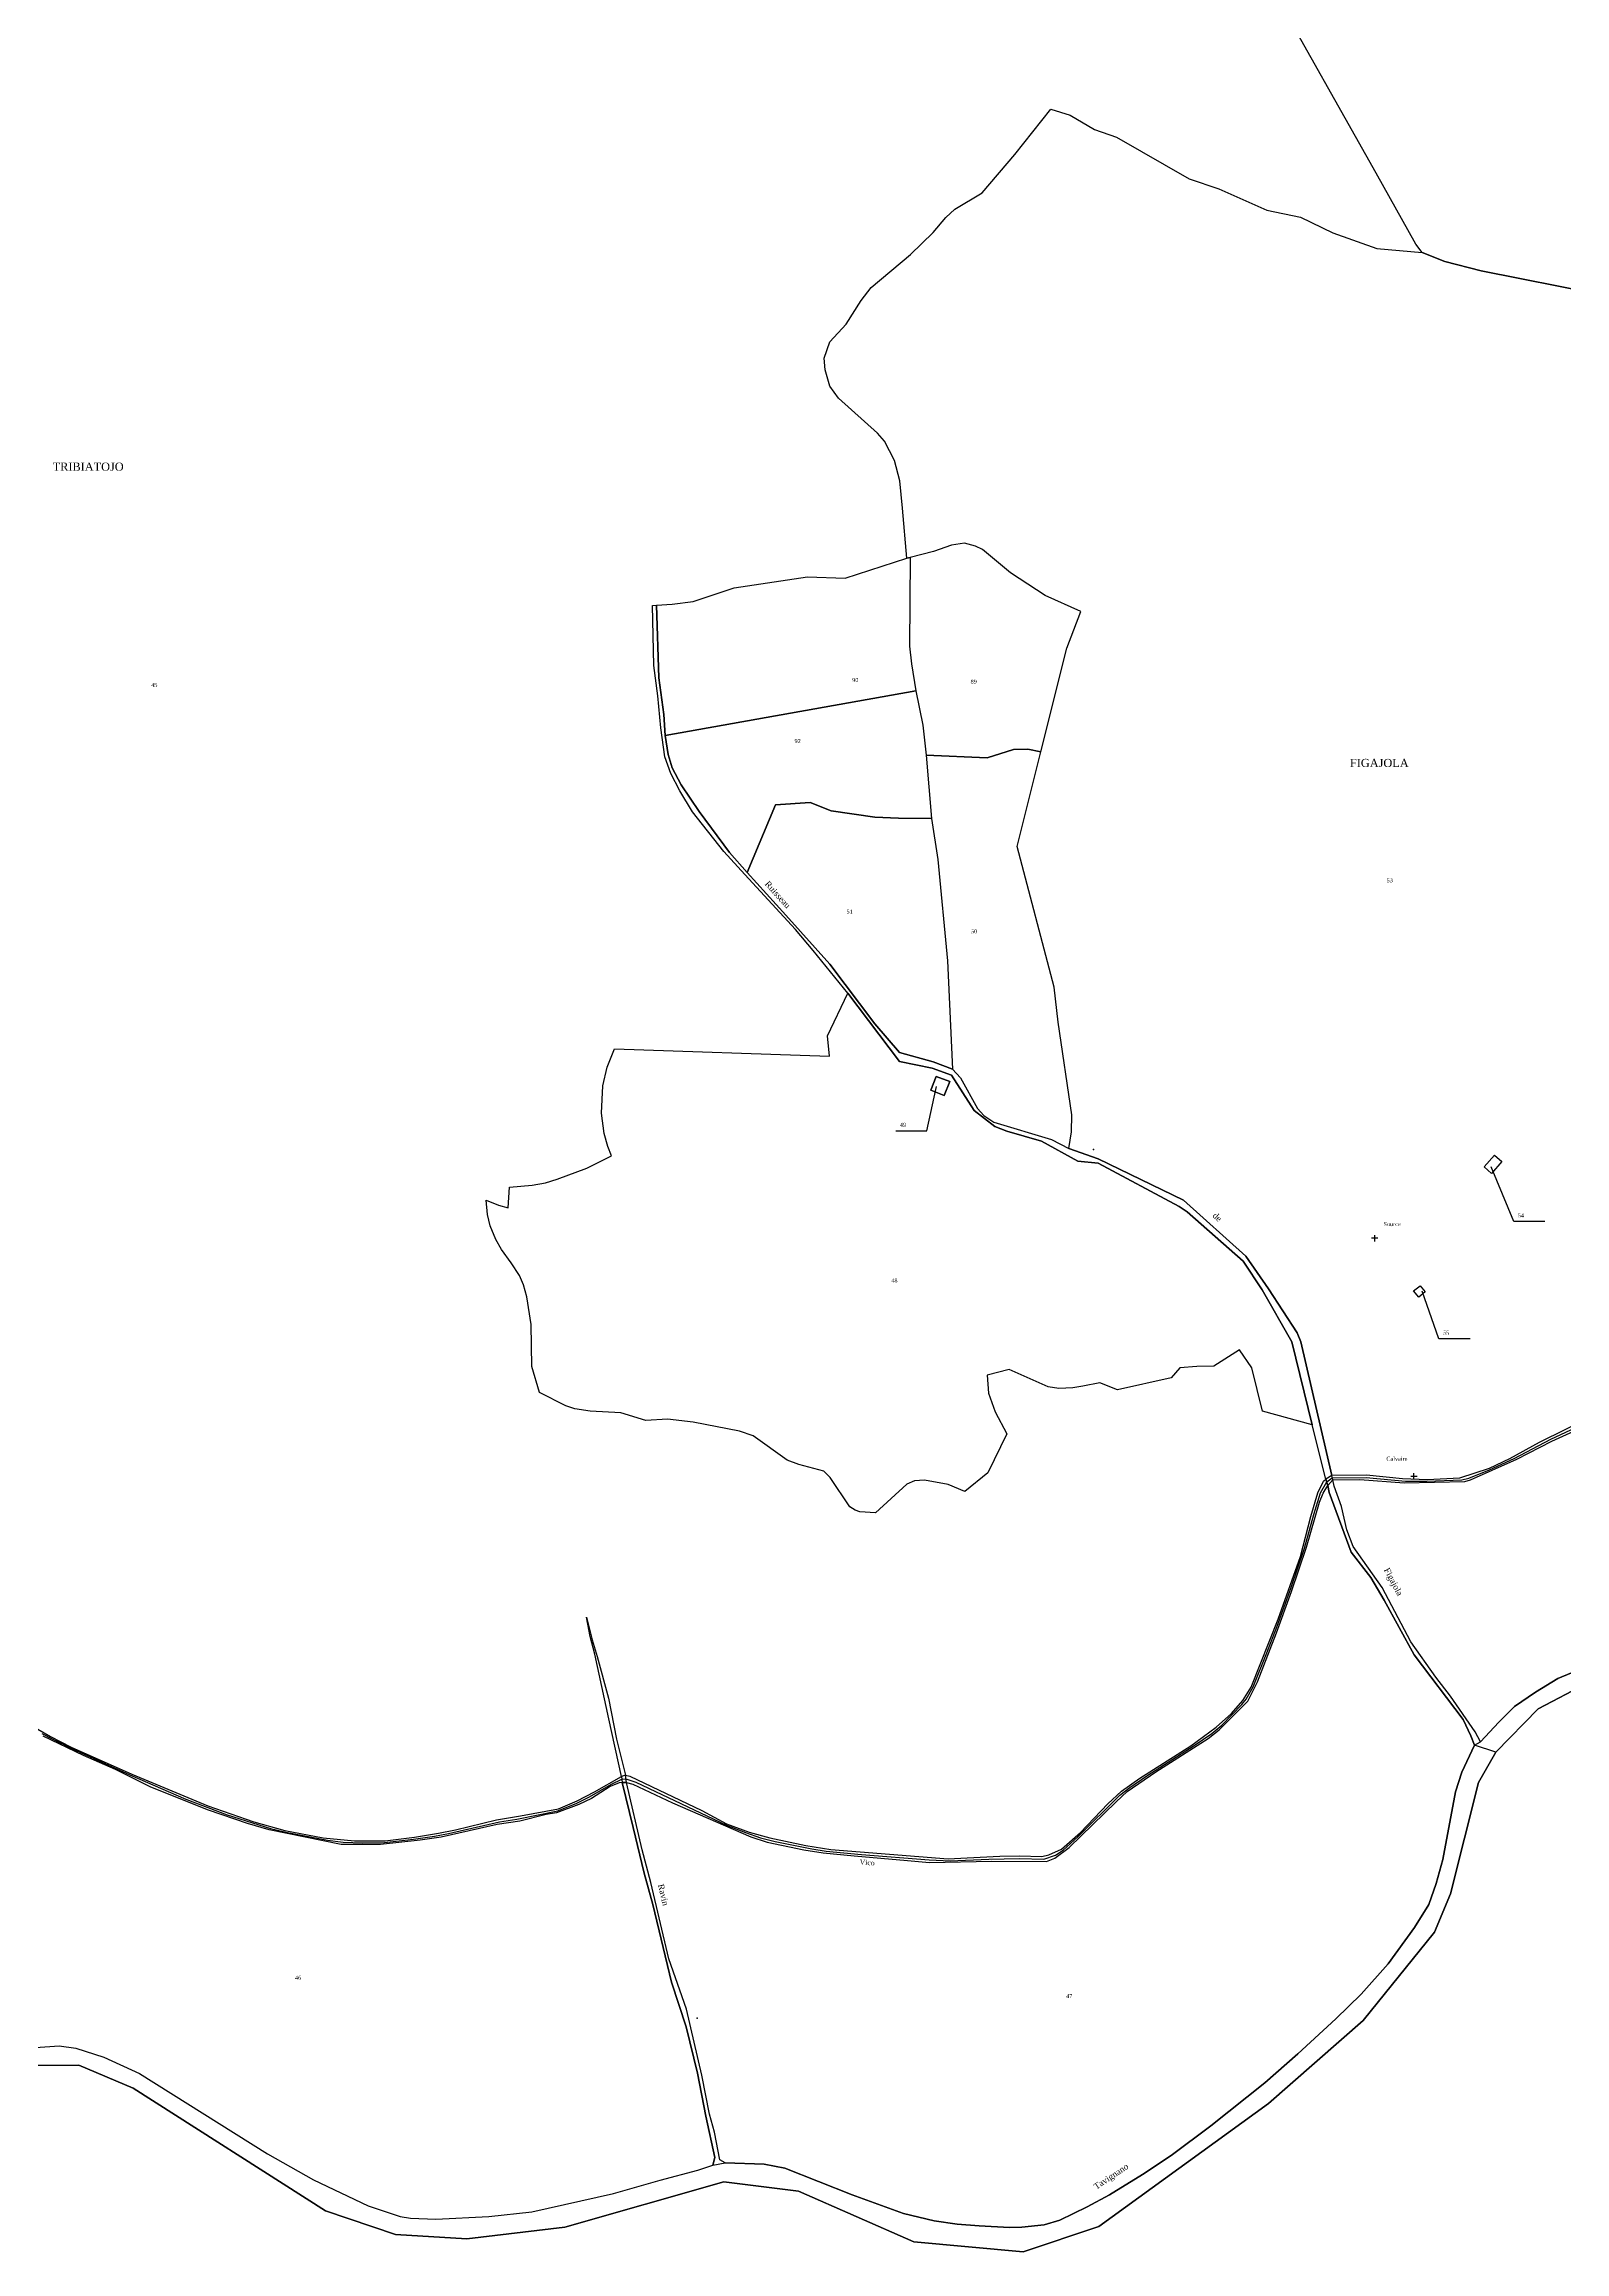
# Model space of a CAD drawing. Extents: x 1197813 to 1207132, y 6150159 to 6157836.
# Drawn here: x 1205039 to 1205787, y 6153312 to 6154397 of the extents above; entities that cross this region are included whole.
import ezdxf

# ---------------------------------------------------------------- set-up
doc = ezdxf.new("R2010")
doc.units = 0
doc.linetypes.add('CONTINU', pattern=[0])
doc.layers.get('0').update_dxf_attribs({"linetype": 'CONTINU'})
for name, color, linetype in [('1FLECHEFL', 7, 'CONTINU'), ('1LIEUDIT', 7, 'CONTINU'), ('1PARCELLE', 7, 'CONTINU'), ('1SECTION', 7, 'CONTINU'), ('1SUBDSECT', 7, 'CONTINU'), ('1TRONFLUV', 7, 'CONTINU'), ('1TROUPARCELLE', 7, 'CONTINU'), ('1ZONCOMM', 7, 'CONTINU'), ('3BATIDUR', 7, 'CONTINU'), ('3CALVAIRE', 7, 'CONTINU'), ('3CALVAIRETEX', 7, 'CONTINU'), ('3FLECHEPAR', 7, 'CONTINU'), ('3LIEUDITTEX', 7, 'CONTINU'), ('3PARCELLETEX', 7, 'CONTINU'), ('3PONT', 7, 'CONTINU'), ('3TRONFLUVTEX', 7, 'CONTINU'), ('3ZONCOMMTEX', 7, 'CONTINU')]:
    doc.layers.add(name, color=color, linetype=linetype)
doc.styles.get("Standard").update_dxf_attribs({"font": 'Times New Roman'})

# ---------------------------------------------------------------- blocks, each defined once
blk = doc.blocks.new('FLECHRU1')
blk.add_point((0, 0))
blk = doc.blocks.new('DETATOPO')
for points in [[(-1.5, 0), (1.5, 0)], [(0, -1.5), (0, 1.5)]]:
    blk.add_lwpolyline(points)

msp = doc.modelspace()

# ---------------------------------------------------------------- linework, layer by layer
at = {"layer": '1LIEUDIT'}
for points in [[(1205031.97, 6153403.55), (1205056.4, 6153403.78), (1205083, 6153392.39), (1205177.62, 6153332.11), (1205212.14, 6153320.41), (1205247.16, 6153318.32), (1205295.36, 6153324.04), (1205373.45, 6153346.39), (1205410.18, 6153341.82), (1205466.83, 6153316.87), (1205520.73, 6153311.92), (1205557.88, 6153324.32), (1205641.23, 6153384.92), (1205687.87, 6153425.63), (1205722.85, 6153469.13), (1205730.86, 6153487.97), (1205744.49, 6153542.74), (1205753.11, 6153557.63), (1205742.52, 6153561.05), (1205740.82, 6153565.69), (1205737.02, 6153573.62), (1205712.94, 6153605.51), (1205698.23, 6153632.39), (1205691.68, 6153643.53), (1205681.91, 6153655.97), (1205671.19, 6153685.32), (1205670.42, 6153688.72), (1205669.54, 6153691.88), (1205662.84, 6153718.57), (1205652.78, 6153759.39), (1205638.13, 6153785), (1205628.87, 6153799), (1205601.35, 6153823.25), (1205597.39, 6153825.95), (1205557.54, 6153847.23), (1205547.5, 6153848.18), (1205529.75, 6153858.08), (1205512.56, 6153862.88), (1205506.79, 6153865.27), (1205496.6, 6153873.12), (1205485.49, 6153890.48), (1205476, 6153893.99), (1205459.93, 6153897.17), (1205434.53, 6153930.77), (1205417.48, 6153951.8), (1205408.8, 6153962.07), (1205383.76, 6153989.18), (1205373.54, 6154000.44), (1205358.15, 6154019.88), (1205351.9, 6154030.21), (1205347.47, 6154038.77), (1205344.54, 6154046.94), (1205342.56, 6154061.32), (1205341.1, 6154077), (1205339.11, 6154091.94), (1205338.38, 6154121.47), (1205340.43, 6154121.56), (1205348.14, 6154121.98), (1205358.4, 6154123.4), (1205378.53, 6154130.15), (1205414.61, 6154135.42), (1205433.15, 6154134.84), (1205463.54, 6154144.61), (1205461.34, 6154169.27), (1205460.04, 6154182.67), (1205457.35, 6154192.72), (1205452.42, 6154202.18), (1205448.99, 6154206.18), (1205429.88, 6154223.37), (1205425.67, 6154229.28), (1205423.36, 6154237.22), (1205422.81, 6154243.07), (1205425.69, 6154251.07), (1205433.63, 6154259.75), (1205441.09, 6154271.43), (1205445.98, 6154277.78), (1205465.23, 6154293.96), (1205476.35, 6154304.74), (1205482.68, 6154312.13), (1205487.01, 6154316.32), (1205500.45, 6154324.32), (1205516.61, 6154343.23), (1205534.23, 6154365.49), (1205543.82, 6154362.5), (1205555.79, 6154355.49), (1205566.63, 6154351.67), (1205602.3, 6154331.12), (1205616.84, 6154326.32), (1205640.43, 6154315.85), (1205657.02, 6154312.32), (1205672.87, 6154304.56), (1205694.57, 6154296.94), (1205716.82, 6154295.02), (1205713.73, 6154299.14), (1205694.19, 6154333.93), (1205641.93, 6154426.91)], [(1205797.65, 6153591.41), (1205773.86, 6153578.91), (1205753.11, 6153557.63), (1205742.52, 6153561.05), (1205740.82, 6153565.69), (1205737.02, 6153573.62), (1205712.94, 6153605.51), (1205698.23, 6153632.39), (1205691.68, 6153643.53), (1205681.91, 6153655.97), (1205671.19, 6153685.32), (1205670.42, 6153688.72), (1205669.54, 6153691.88), (1205669.54, 6153691.88), (1205662.84, 6153718.57), (1205652.78, 6153759.39), (1205638.13, 6153785), (1205628.87, 6153799), (1205601.35, 6153823.25), (1205597.39, 6153825.95), (1205557.54, 6153847.23), (1205547.5, 6153848.18), (1205529.75, 6153858.08), (1205512.56, 6153862.88), (1205506.79, 6153865.27), (1205496.6, 6153873.12), (1205485.49, 6153890.48), (1205476, 6153893.99), (1205459.93, 6153897.17), (1205434.53, 6153930.77), (1205417.48, 6153951.8), (1205408.8, 6153962.07), (1205383.76, 6153989.18), (1205373.54, 6154000.44), (1205358.15, 6154019.88), (1205351.9, 6154030.21), (1205347.47, 6154038.77), (1205344.54, 6154046.94), (1205342.56, 6154061.32), (1205341.1, 6154077), (1205339.11, 6154091.94), (1205338.38, 6154121.47), (1205340.43, 6154121.56), (1205348.14, 6154121.98), (1205358.4, 6154123.4), (1205378.53, 6154130.15), (1205414.61, 6154135.42), (1205433.15, 6154134.84), (1205463.54, 6154144.61), (1205461.34, 6154169.27), (1205460.04, 6154182.67), (1205457.35, 6154192.72), (1205452.42, 6154202.18), (1205448.99, 6154206.18), (1205429.88, 6154223.37), (1205425.67, 6154229.28), (1205423.36, 6154237.22), (1205422.81, 6154243.07), (1205425.69, 6154251.07), (1205433.63, 6154259.75), (1205441.09, 6154271.43), (1205445.98, 6154277.78), (1205465.23, 6154293.96), (1205476.35, 6154304.74), (1205482.68, 6154312.13), (1205487.01, 6154316.32), (1205500.45, 6154324.32), (1205516.61, 6154343.23), (1205534.23, 6154365.49), (1205543.82, 6154362.5), (1205555.79, 6154355.49), (1205566.63, 6154351.67), (1205602.3, 6154331.12), (1205616.84, 6154326.32), (1205640.43, 6154315.85), (1205657.02, 6154312.32), (1205672.87, 6154304.56), (1205694.57, 6154296.94), (1205716.82, 6154295.02), (1205728.02, 6154290.54), (1205745.87, 6154285.93), (1205803.77, 6154274.56)]]:
    msp.add_lwpolyline(points, dxfattribs=at)
at = {"layer": '1PARCELLE'}
for points in [[(1205036.21, 6153568.99), (1205042.4, 6153565.26), (1205052.61, 6153560.13), (1205082.48, 6153546.76), (1205119.74, 6153531.28), (1205142.44, 6153523.43), (1205157.7, 6153519.06), (1205176.57, 6153515.48), (1205191.87, 6153514.05), (1205206.96, 6153513.98), (1205221.47, 6153515.76), (1205233.28, 6153517.82), (1205241.52, 6153519.4), (1205261.69, 6153524.32), (1205273.54, 6153526.28), (1205292.2, 6153529.69), (1205301.33, 6153533.74), (1205309.93, 6153538.17), (1205323.1, 6153545.69), (1205316.99, 6153574.02), (1205310.11, 6153605.82), (1205307.78, 6153614.53), (1205305.96, 6153623.95), (1205308.75, 6153612.76), (1205311.2, 6153604.72), (1205316.75, 6153584.1), (1205320.64, 6153564.07), (1205325.12, 6153546.22), (1205327.24, 6153545.84), (1205362.71, 6153528.93), (1205374.77, 6153522.4), (1205385.96, 6153518.26), (1205396.18, 6153515.46), (1205413.74, 6153511.76), (1205426.08, 6153509.74), (1205483.72, 6153505.15), (1205493.13, 6153505.58), (1205509.12, 6153506.54), (1205518.87, 6153506.61), (1205529.8, 6153506.33), (1205533.35, 6153507.17), (1205539.45, 6153509.9), (1205548.84, 6153518.1), (1205562.27, 6153532.28), (1205569.01, 6153538.36), (1205578.04, 6153544.84), (1205603.11, 6153560.71), (1205615.64, 6153569.88), (1205623.08, 6153576.64), (1205628.67, 6153582.99), (1205632.78, 6153589.55), (1205646.01, 6153623.04), (1205657.01, 6153653.78), (1205662.09, 6153673.49), (1205665.61, 6153685.18), (1205668.38, 6153690.89), (1205669.54, 6153691.88), (1205662.84, 6153718.57), (1205638.31, 6153725.31), (1205633.04, 6153746.55), (1205627.08, 6153755.43), (1205614.47, 6153747.42), (1205606.06, 6153747.29), (1205597.62, 6153746.51), (1205593.47, 6153741.72), (1205566.99, 6153735.77), (1205558.44, 6153739.28), (1205549.95, 6153737.52), (1205545.07, 6153736.67), (1205538.13, 6153736.35), (1205532.9, 6153737.24), (1205513.82, 6153745.68), (1205502.96, 6153742.98), (1205503.65, 6153734.19), (1205506.93, 6153724.91), (1205512.59, 6153714.13), (1205503.32, 6153694.91), (1205491.94, 6153685.79), (1205483.87, 6153689.29), (1205472.13, 6153691.4), (1205467.2, 6153691.09), (1205463.53, 6153689.39), (1205448.08, 6153675.32), (1205440.4, 6153675.73), (1205438.06, 6153676.57), (1205435.5, 6153678.31), (1205425.82, 6153692.71), (1205422.66, 6153695.79), (1205410.34, 6153699.07), (1205404.58, 6153701.14), (1205387.85, 6153713.08), (1205381.22, 6153715.42), (1205358.41, 6153719.82), (1205345.85, 6153721.35), (1205335.15, 6153720.64), (1205322.78, 6153724.45), (1205307.76, 6153725.26), (1205300.26, 6153726.36), (1205295.84, 6153727.81), (1205282.91, 6153734.38), (1205279.04, 6153747.21), (1205278.75, 6153767.88), (1205276.67, 6153781.41), (1205274.98, 6153787.44), (1205273.04, 6153791.92), (1205268.98, 6153798.13), (1205264.1, 6153804.84), (1205261.44, 6153809.65), (1205258.57, 6153816.42), (1205257.26, 6153821.9), (1205256.61, 6153828.99), (1205262.71, 6153826.5), (1205267.38, 6153825.2), (1205268.04, 6153835.42), (1205279.26, 6153836.37), (1205285.83, 6153837.46), (1205291.59, 6153839.38), (1205306.16, 6153844.81), (1205318.33, 6153850.85), (1205316.39, 6153855.35), (1205314.59, 6153861.81), (1205313.4, 6153871.74), (1205314, 6153885.17), (1205316.13, 6153894.39), (1205319.66, 6153903.48), (1205425.49, 6153899.8), (1205424.4, 6153909.81), (1205434.53, 6153930.77), (1205417.48, 6153951.8), (1205408.8, 6153962.07), (1205383.76, 6153989.18), (1205373.54, 6154000.44), (1205358.15, 6154019.88), (1205351.9, 6154030.21), (1205347.47, 6154038.77), (1205344.54, 6154046.94), (1205342.56, 6154061.32), (1205341.1, 6154077), (1205339.11, 6154091.94), (1205338.38, 6154121.47), (1205340.43, 6154121.56), (1205348.14, 6154121.98), (1205358.4, 6154123.4), (1205378.53, 6154130.15), (1205414.61, 6154135.42), (1205433.15, 6154134.84), (1205463.54, 6154144.61), (1205463.54, 6154144.61), (1205461.34, 6154169.27), (1205460.04, 6154182.67), (1205457.35, 6154192.72), (1205452.42, 6154202.18), (1205448.99, 6154206.18), (1205429.88, 6154223.37), (1205425.67, 6154229.28), (1205423.36, 6154237.22), (1205422.81, 6154243.07), (1205425.69, 6154251.07), (1205433.63, 6154259.75), (1205441.09, 6154271.43), (1205445.98, 6154277.78), (1205465.23, 6154293.96), (1205476.35, 6154304.74), (1205482.68, 6154312.13), (1205487.01, 6154316.32), (1205500.45, 6154324.32), (1205516.61, 6154343.23), (1205534.23, 6154365.49), (1205543.82, 6154362.5), (1205555.79, 6154355.49), (1205566.63, 6154351.67), (1205602.3, 6154331.12), (1205616.84, 6154326.32), (1205640.43, 6154315.85), (1205657.02, 6154312.32), (1205672.87, 6154304.56), (1205694.57, 6154296.94), (1205716.82, 6154295.02), (1205713.73, 6154299.14), (1205694.19, 6154333.93), (1205641.93, 6154426.91)], [(1205799.89, 6153722.41), (1205774.41, 6153709.8), (1205759.86, 6153701.81), (1205749.86, 6153697.11), (1205735.28, 6153692.27), (1205719.42, 6153691.5), (1205707.13, 6153692.04), (1205707.13, 6153692.04), (1205689.48, 6153693.8), (1205672.37, 6153693.58), (1205657.16, 6153759.35), (1205655.38, 6153763.81), (1205641.33, 6153785.37), (1205630.21, 6153801.47), (1205599.43, 6153829.02), (1205557.49, 6153849.39), (1205543.05, 6153854.45), (1205544.47, 6153862.56), (1205544.58, 6153870.9), (1205537.87, 6153916.46), (1205535.89, 6153933.73), (1205517.65, 6154002.95), (1205529.3, 6154049.43), (1205542.08, 6154100.39), (1205549.08, 6154118.5), (1205531.49, 6154126.26), (1205514.37, 6154137.45), (1205500.6, 6154148.92), (1205497.21, 6154150.6), (1205491.75, 6154152.03), (1205485.38, 6154151.04), (1205476.59, 6154147.9), (1205465.18, 6154145.07), (1205463.54, 6154144.61), (1205461.34, 6154169.27), (1205460.04, 6154182.67), (1205457.35, 6154192.72), (1205452.42, 6154202.18), (1205448.99, 6154206.18), (1205429.88, 6154223.37), (1205425.67, 6154229.28), (1205423.36, 6154237.22), (1205422.81, 6154243.07), (1205425.69, 6154251.07), (1205433.63, 6154259.75), (1205441.09, 6154271.43), (1205445.98, 6154277.78), (1205465.23, 6154293.96), (1205476.35, 6154304.74), (1205482.68, 6154312.13), (1205487.01, 6154316.32), (1205500.45, 6154324.32), (1205516.61, 6154343.23), (1205534.23, 6154365.49), (1205543.82, 6154362.5), (1205555.79, 6154355.49), (1205566.63, 6154351.67), (1205602.3, 6154331.12), (1205616.84, 6154326.32), (1205640.43, 6154315.85), (1205657.02, 6154312.32), (1205672.87, 6154304.56), (1205694.57, 6154296.94), (1205716.82, 6154295.02), (1205728.02, 6154290.54), (1205745.87, 6154285.93), (1205803.77, 6154274.56)], [(1205790.27, 6153596.59), (1205783.62, 6153593.88), (1205772.63, 6153587.17), (1205762.3, 6153580.03), (1205754.51, 6153572.38), (1205745.5, 6153562.62), (1205742.92, 6153567.57), (1205730.78, 6153585.18), (1205723.64, 6153594.46), (1205711.27, 6153611.84), (1205697.24, 6153638.59), (1205682.95, 6153658.75), (1205679.88, 6153667), (1205677.18, 6153678.34), (1205673.51, 6153688.39), (1205672.91, 6153691.48), (1205686.24, 6153691.61), (1205708.05, 6153690.05), (1205737.85, 6153690.74), (1205740.68, 6153691.52), (1205763.35, 6153701.6), (1205780.65, 6153710.49), (1205800.07, 6153719.42)], [(1205035.01, 6153412.32), (1205046.68, 6153413.2), (1205054.87, 6153412.12), (1205068.66, 6153407.67), (1205086.19, 6153399.65), (1205149.05, 6153360.13), (1205171.74, 6153347.25), (1205198.65, 6153334.58), (1205214.33, 6153329.27), (1205219.44, 6153328.4), (1205231.85, 6153328.06), (1205257.94, 6153329.36), (1205279.16, 6153331.64), (1205319.21, 6153340.62), (1205342.17, 6153347.22), (1205360.73, 6153352.08), (1205360.73, 6153352.08), (1205368.04, 6153354.62), (1205369.01, 6153358.38), (1205364.68, 6153378.59), (1205360.62, 6153399.8), (1205355.01, 6153422.62), (1205347.84, 6153444.56), (1205338.52, 6153482.74), (1205334.25, 6153498.03), (1205328.96, 6153520.57), (1205323.57, 6153542.76), (1205322.07, 6153542.53), (1205317.68, 6153540.71), (1205308.36, 6153534.82), (1205302.27, 6153531.92), (1205291.24, 6153527.83), (1205286.14, 6153526.95), (1205273.24, 6153523.7), (1205262.03, 6153522.02), (1205234.59, 6153515.85), (1205224.22, 6153514.35), (1205204.76, 6153512.24), (1205185.28, 6153512.14), (1205149.97, 6153519.44), (1205139.31, 6153522.48), (1205120.07, 6153529.16), (1205091.84, 6153540.44), (1205074.36, 6153549.03), (1205058.58, 6153555.95), (1205038.86, 6153565.52)]]:
    msp.add_lwpolyline(points, dxfattribs=at)
for points in [[(1205529.3, 6154049.43), (1205542.08, 6154100.39), (1205549.08, 6154118.5), (1205531.49, 6154126.26), (1205514.37, 6154137.45), (1205500.6, 6154148.92), (1205497.21, 6154150.6), (1205491.75, 6154152.03), (1205485.38, 6154151.04), (1205476.59, 6154147.9), (1205465.18, 6154145.07), (1205464.82, 6154101.35), (1205465.78, 6154092.7), (1205467.84, 6154079.44), (1205471.41, 6154062.51), (1205472.9, 6154047.81), (1205502.9, 6154046.51), (1205515.88, 6154050.68), (1205523, 6154050.82), (1205529.3, 6154049.43)], [(1205463.54, 6154144.61), (1205465.18, 6154145.07), (1205464.82, 6154101.35), (1205465.78, 6154092.7), (1205467.84, 6154079.44), (1205344.6, 6154057.53), (1205344.01, 6154067.76), (1205341.57, 6154085.86), (1205340.43, 6154121.56), (1205348.14, 6154121.98), (1205358.4, 6154123.4), (1205378.53, 6154130.15), (1205414.61, 6154135.42), (1205433.15, 6154134.84), (1205463.54, 6154144.61)], [(1205472.9, 6154047.81), (1205475.65, 6154016.68), (1205459.42, 6154016.79), (1205447.79, 6154017.36), (1205426.31, 6154020.41), (1205415.86, 6154024.6), (1205398.95, 6154023.33), (1205384.89, 6153990.16), (1205376.27, 6153999.89), (1205361.4, 6154020.06), (1205352.44, 6154033.29), (1205348.14, 6154041.63), (1205346.08, 6154048.11), (1205344.6, 6154057.53), (1205467.84, 6154079.44), (1205471.41, 6154062.51), (1205472.9, 6154047.81)], [(1205543.05, 6153854.45), (1205544.47, 6153862.56), (1205544.58, 6153870.9), (1205537.87, 6153916.46), (1205535.89, 6153933.73), (1205517.65, 6154002.95), (1205529.3, 6154049.43), (1205523, 6154050.82), (1205515.88, 6154050.68), (1205502.9, 6154046.51), (1205472.9, 6154047.81), (1205475.65, 6154016.68), (1205478.63, 6153996.56), (1205483.5, 6153946.77), (1205485.97, 6153893.46), (1205489.91, 6153889.24), (1205498.17, 6153874.01), (1205501.39, 6153870.58), (1205506.18, 6153867.44), (1205534.59, 6153858.86), (1205543.05, 6153854.45)], [(1205475.65, 6154016.68), (1205478.63, 6153996.56), (1205483.5, 6153946.77), (1205485.97, 6153893.46), (1205476.37, 6153896.95), (1205459.84, 6153901.57), (1205447.67, 6153915.78), (1205425.55, 6153945.07), (1205404.04, 6153969.1), (1205384.89, 6153990.16), (1205398.95, 6154023.33), (1205415.86, 6154024.6), (1205426.31, 6154020.41), (1205447.79, 6154017.36), (1205459.42, 6154016.79), (1205475.65, 6154016.68)], [(1205440.4, 6153675.73), (1205438.06, 6153676.57), (1205435.5, 6153678.31), (1205425.82, 6153692.71), (1205422.66, 6153695.79), (1205410.34, 6153699.07), (1205404.58, 6153701.14), (1205387.85, 6153713.08), (1205381.22, 6153715.42), (1205358.41, 6153719.82), (1205345.85, 6153721.35), (1205335.15, 6153720.64), (1205322.78, 6153724.45), (1205307.76, 6153725.26), (1205300.26, 6153726.36), (1205295.84, 6153727.81), (1205282.91, 6153734.38), (1205279.04, 6153747.21), (1205278.75, 6153767.88), (1205276.67, 6153781.41), (1205274.98, 6153787.44), (1205273.04, 6153791.92), (1205268.98, 6153798.13), (1205264.1, 6153804.84), (1205261.44, 6153809.65), (1205258.57, 6153816.42), (1205257.26, 6153821.9), (1205256.61, 6153828.99), (1205262.71, 6153826.5), (1205267.38, 6153825.2), (1205268.04, 6153835.42), (1205279.26, 6153836.37), (1205285.83, 6153837.46), (1205291.59, 6153839.38), (1205306.16, 6153844.81), (1205318.33, 6153850.85), (1205316.39, 6153855.35), (1205314.59, 6153861.81), (1205313.4, 6153871.74), (1205314, 6153885.17), (1205316.13, 6153894.39), (1205319.66, 6153903.48), (1205425.49, 6153899.8), (1205424.4, 6153909.81), (1205434.53, 6153930.77), (1205459.93, 6153897.17), (1205476, 6153893.99), (1205485.49, 6153890.48), (1205496.6, 6153873.12), (1205506.79, 6153865.27), (1205512.56, 6153862.88), (1205529.75, 6153858.08), (1205547.5, 6153848.18), (1205557.54, 6153847.23), (1205597.39, 6153825.95), (1205601.35, 6153823.25), (1205628.87, 6153799), (1205638.13, 6153785), (1205652.78, 6153759.39), (1205662.84, 6153718.57), (1205638.31, 6153725.31), (1205633.04, 6153746.55), (1205627.08, 6153755.43), (1205614.47, 6153747.42), (1205606.06, 6153747.29), (1205597.62, 6153746.51), (1205593.47, 6153741.72), (1205566.99, 6153735.77), (1205558.44, 6153739.28), (1205549.95, 6153737.52), (1205545.07, 6153736.67), (1205538.13, 6153736.35), (1205532.9, 6153737.24), (1205513.82, 6153745.68), (1205502.96, 6153742.98), (1205503.65, 6153734.19), (1205506.93, 6153724.91), (1205512.59, 6153714.13), (1205503.32, 6153694.91), (1205491.94, 6153685.79), (1205483.87, 6153689.29), (1205472.13, 6153691.4), (1205467.2, 6153691.09), (1205463.53, 6153689.39), (1205448.08, 6153675.32), (1205440.4, 6153675.73)], [(1205477.92, 6153889.89), (1205475.25, 6153883.1), (1205481.89, 6153880.55), (1205484.56, 6153887.31), (1205477.92, 6153889.89)], [(1205756.02, 6153848.1), (1205750.99, 6153842.19), (1205747.35, 6153845.43), (1205752.48, 6153851.17), (1205756.02, 6153848.1)], [(1205718.33, 6153783.87), (1205715.13, 6153781.35), (1205712.56, 6153784.46), (1205715.9, 6153786.93), (1205718.33, 6153783.87)], [(1205393.25, 6153355.07), (1205374.13, 6153355.65), (1205371.45, 6153357.19), (1205368.86, 6153370.71), (1205366.49, 6153379.55), (1205362.65, 6153398.72), (1205355.07, 6153431.18), (1205346.44, 6153456.02), (1205337.62, 6153493.56), (1205333.28, 6153509.58), (1205325.68, 6153542.67), (1205328.83, 6153541.85), (1205348.3, 6153532.74), (1205386.78, 6153515.97), (1205394.88, 6153513.34), (1205412.78, 6153509.57), (1205422.38, 6153508.15), (1205437.52, 6153506.68), (1205463.86, 6153504.36), (1205474.62, 6153503.42), (1205505.26, 6153503.99), (1205532.07, 6153503.92), (1205536.32, 6153505.5), (1205543.28, 6153510.69), (1205566.32, 6153533.18), (1205571.8, 6153538.34), (1205585.95, 6153547.88), (1205611.55, 6153564.31), (1205617.06, 6153568.52), (1205631.12, 6153582.73), (1205635.92, 6153592.16), (1205645.21, 6153616.2), (1205652.62, 6153636.56), (1205660.04, 6153658.35), (1205666.39, 6153680.47), (1205668.22, 6153684.93), (1205670.42, 6153688.72), (1205671.19, 6153685.32), (1205681.91, 6153655.97), (1205691.68, 6153643.53), (1205698.23, 6153632.39), (1205712.94, 6153605.51), (1205737.02, 6153573.62), (1205740.82, 6153565.69), (1205742.52, 6153561.05), (1205736.28, 6153547.71), (1205733.17, 6153538.18), (1205726.97, 6153504.79), (1205723.77, 6153492.95), (1205720.09, 6153482.67), (1205713.16, 6153471.39), (1205700.12, 6153453.58), (1205686.93, 6153438.58), (1205674.46, 6153426.47), (1205655.66, 6153409.36), (1205639.42, 6153395.02), (1205612.9, 6153373.81), (1205593.38, 6153359.36), (1205579.38, 6153349.93), (1205563.05, 6153340.01), (1205552.12, 6153334.04), (1205538.68, 6153327.57), (1205531.06, 6153325.28), (1205520.01, 6153324.1), (1205513.96, 6153323.97), (1205499.06, 6153324.65), (1205488.16, 6153325.51), (1205476.86, 6153327.15), (1205461.91, 6153330.72), (1205436.61, 6153339.95), (1205403.48, 6153353.06), (1205393.25, 6153355.07)]]:
    msp.add_lwpolyline(points, close=True, dxfattribs=at)
at = {"layer": '1SECTION'}
msp.add_lwpolyline([(1205797.65, 6153591.41), (1205773.86, 6153578.91), (1205753.11, 6153557.63), (1205744.49, 6153542.74), (1205730.86, 6153487.97), (1205722.85, 6153469.13), (1205687.87, 6153425.63), (1205641.23, 6153384.92), (1205557.88, 6153324.32), (1205520.73, 6153311.92), (1205466.83, 6153316.87), (1205410.18, 6153341.82), (1205373.45, 6153346.39), (1205295.36, 6153324.04), (1205247.16, 6153318.32), (1205212.14, 6153320.41), (1205177.62, 6153332.11), (1205083, 6153392.39), (1205056.4, 6153403.78), (1205031.97, 6153403.55)], dxfattribs=at)
at = {"layer": '1SUBDSECT'}
for points in [[(1205803.77, 6154274.56), (1205745.87, 6154285.93), (1205728.02, 6154290.54), (1205716.82, 6154295.02), (1205713.73, 6154299.14), (1205694.19, 6154333.93), (1205641.93, 6154426.91)], [(1205031.97, 6153403.55), (1205056.4, 6153403.78), (1205083, 6153392.39), (1205177.62, 6153332.11), (1205212.14, 6153320.41), (1205247.16, 6153318.32), (1205295.36, 6153324.04), (1205373.45, 6153346.39), (1205410.18, 6153341.82), (1205466.83, 6153316.87), (1205520.73, 6153311.92), (1205557.88, 6153324.32), (1205641.23, 6153384.92), (1205687.87, 6153425.63), (1205722.85, 6153469.13), (1205730.86, 6153487.97), (1205744.49, 6153542.74), (1205753.11, 6153557.63), (1205773.86, 6153578.91), (1205797.65, 6153591.41)]]:
    msp.add_lwpolyline(points, dxfattribs=at)
at = {"layer": '1TRONFLUV'}
for points in [[(1205344.6, 6154057.53), (1205346.08, 6154048.11), (1205348.14, 6154041.63), (1205352.44, 6154033.29), (1205361.4, 6154020.06), (1205376.27, 6153999.89), (1205384.89, 6153990.16), (1205404.04, 6153969.1), (1205425.55, 6153945.07), (1205447.67, 6153915.78), (1205459.84, 6153901.57), (1205476.37, 6153896.95), (1205485.97, 6153893.46), (1205489.91, 6153889.24), (1205498.17, 6153874.01), (1205501.39, 6153870.58), (1205506.18, 6153867.44), (1205534.59, 6153858.86), (1205543.05, 6153854.45), (1205557.49, 6153849.39), (1205599.43, 6153829.02), (1205630.21, 6153801.47), (1205641.33, 6153785.37), (1205655.38, 6153763.81), (1205657.16, 6153759.35), (1205672.37, 6153693.58), (1205669.54, 6153691.88), (1205662.84, 6153718.57), (1205652.78, 6153759.39), (1205638.13, 6153785), (1205628.87, 6153799), (1205601.35, 6153823.25), (1205597.39, 6153825.95), (1205557.54, 6153847.23), (1205547.5, 6153848.18), (1205529.75, 6153858.08), (1205512.56, 6153862.88), (1205506.79, 6153865.27), (1205496.6, 6153873.12), (1205485.49, 6153890.48), (1205476, 6153893.99), (1205459.93, 6153897.17), (1205434.53, 6153930.77), (1205417.48, 6153951.8), (1205408.8, 6153962.07), (1205383.76, 6153989.18), (1205373.54, 6154000.44), (1205358.15, 6154019.88), (1205351.9, 6154030.21), (1205347.47, 6154038.77), (1205344.54, 6154046.94), (1205342.56, 6154061.32), (1205341.1, 6154077), (1205339.11, 6154091.94), (1205338.38, 6154121.47), (1205340.43, 6154121.56), (1205341.57, 6154085.86), (1205344.01, 6154067.76), (1205344.6, 6154057.53)], [(1205745.5, 6153562.62), (1205742.92, 6153567.57), (1205730.78, 6153585.18), (1205723.64, 6153594.46), (1205711.27, 6153611.84), (1205697.24, 6153638.59), (1205682.95, 6153658.75), (1205679.88, 6153667), (1205677.18, 6153678.34), (1205673.51, 6153688.39), (1205672.91, 6153691.48), (1205670.42, 6153688.72), (1205671.19, 6153685.32), (1205681.91, 6153655.97), (1205691.68, 6153643.53), (1205698.23, 6153632.39), (1205712.94, 6153605.51), (1205737.02, 6153573.62), (1205740.82, 6153565.69), (1205742.52, 6153561.05), (1205745.5, 6153562.62)], [(1205325.12, 6153546.22), (1205323.1, 6153545.69), (1205316.99, 6153574.02), (1205310.11, 6153605.82), (1205307.78, 6153614.53), (1205305.96, 6153623.95), (1205308.75, 6153612.76), (1205311.2, 6153604.72), (1205316.75, 6153584.1), (1205320.64, 6153564.07), (1205325.12, 6153546.22)], [(1205368.04, 6153354.62), (1205374.13, 6153355.65), (1205371.45, 6153357.19), (1205368.86, 6153370.71), (1205366.49, 6153379.55), (1205362.65, 6153398.72), (1205355.07, 6153431.18), (1205346.44, 6153456.02), (1205337.62, 6153493.56), (1205333.28, 6153509.58), (1205325.68, 6153542.67), (1205323.57, 6153542.76), (1205328.96, 6153520.57), (1205334.25, 6153498.03), (1205338.52, 6153482.74), (1205347.84, 6153444.56), (1205355.01, 6153422.62), (1205360.62, 6153399.8), (1205364.68, 6153378.59), (1205369.01, 6153358.38), (1205368.04, 6153354.62)]]:
    msp.add_lwpolyline(points, close=True, dxfattribs=at)
for points in [[(1205035.01, 6153412.32), (1205046.68, 6153413.2), (1205054.87, 6153412.12), (1205068.66, 6153407.67), (1205086.19, 6153399.65), (1205149.05, 6153360.13), (1205171.74, 6153347.25), (1205198.65, 6153334.58), (1205214.33, 6153329.27), (1205219.44, 6153328.4), (1205231.85, 6153328.06), (1205257.94, 6153329.36), (1205279.16, 6153331.64), (1205319.21, 6153340.62), (1205342.17, 6153347.22), (1205360.73, 6153352.08), (1205368.04, 6153354.62), (1205374.13, 6153355.65), (1205393.25, 6153355.07), (1205403.48, 6153353.06), (1205436.61, 6153339.95), (1205461.91, 6153330.72), (1205476.86, 6153327.15), (1205488.16, 6153325.51), (1205499.06, 6153324.65), (1205513.96, 6153323.97), (1205520.01, 6153324.1), (1205531.06, 6153325.28), (1205538.68, 6153327.57), (1205552.12, 6153334.04), (1205563.05, 6153340.01), (1205579.38, 6153349.93), (1205593.38, 6153359.36), (1205612.9, 6153373.81), (1205639.42, 6153395.02), (1205655.66, 6153409.36), (1205674.46, 6153426.47), (1205686.93, 6153438.58), (1205700.12, 6153453.58), (1205713.16, 6153471.39), (1205720.09, 6153482.67), (1205723.77, 6153492.95), (1205726.97, 6153504.79), (1205733.17, 6153538.18), (1205736.28, 6153547.71), (1205742.52, 6153561.05), (1205745.5, 6153562.62), (1205754.51, 6153572.38), (1205762.3, 6153580.03), (1205772.63, 6153587.17), (1205783.62, 6153593.88), (1205790.27, 6153596.59)], [(1205797.65, 6153591.41), (1205773.86, 6153578.91), (1205753.11, 6153557.63), (1205744.49, 6153542.74), (1205730.86, 6153487.97), (1205722.85, 6153469.13), (1205687.87, 6153425.63), (1205641.23, 6153384.92), (1205557.88, 6153324.32), (1205520.73, 6153311.92), (1205466.83, 6153316.87), (1205410.18, 6153341.82), (1205373.45, 6153346.39), (1205295.36, 6153324.04), (1205247.16, 6153318.32), (1205212.14, 6153320.41), (1205177.62, 6153332.11), (1205083, 6153392.39), (1205056.4, 6153403.78), (1205031.97, 6153403.55)]]:
    msp.add_lwpolyline(points, dxfattribs=at)
at = {"layer": '1TROUPARCELLE'}
for points in [[(1205475.25, 6153883.1), (1205477.92, 6153889.89), (1205484.56, 6153887.31), (1205481.89, 6153880.55), (1205475.25, 6153883.1)], [(1205747.35, 6153845.43), (1205752.48, 6153851.17), (1205756.02, 6153848.1), (1205750.99, 6153842.19), (1205747.35, 6153845.43)], [(1205712.56, 6153784.46), (1205715.9, 6153786.93), (1205718.33, 6153783.87), (1205715.13, 6153781.35), (1205712.56, 6153784.46)]]:
    msp.add_lwpolyline(points, close=True, dxfattribs=at)
at = {"layer": '1ZONCOMM'}
msp.add_lwpolyline([(1205038.25, 6153566.83), (1205043, 6153564.29), (1205053.17, 6153559.25), (1205081.42, 6153546.46), (1205108.91, 6153534.54), (1205129.37, 6153526.86), (1205150.68, 6153520.08), (1205158.19, 6153518.35), (1205178.57, 6153514.29), (1205186.32, 6153513.29), (1205195.93, 6153513.02), (1205206.68, 6153513.19), (1205220.88, 6153514.82), (1205231.2, 6153516.32), (1205238.15, 6153517.67), (1205263.17, 6153523.37), (1205271.71, 6153524.71), (1205291.9, 6153528.81), (1205301.27, 6153532.52), (1205307.52, 6153535.6), (1205318.31, 6153541.84), (1205323.31, 6153544.31), (1205325.39, 6153544.48), (1205330.2, 6153542.86), (1205374.82, 6153521.79), (1205384.13, 6153518.03), (1205391.5, 6153515.53), (1205398.71, 6153513.62), (1205416.72, 6153510.01), (1205423.84, 6153508.96), (1205441.13, 6153507.35), (1205474.53, 6153504.68), (1205484.83, 6153504.25), (1205503.71, 6153505.03), (1205518.94, 6153505.28), (1205530.76, 6153505.03), (1205536.55, 6153507.03), (1205540.4, 6153509.46), (1205547.54, 6153515.93), (1205568.26, 6153536.5), (1205573.11, 6153540.24), (1205581.55, 6153545.97), (1205604.82, 6153560.86), (1205613.36, 6153566.79), (1205618.27, 6153570.88), (1205628.2, 6153581.09), (1205630.36, 6153583.6), (1205633.83, 6153589.77), (1205640.43, 6153606.46), (1205645.55, 6153619.58), (1205652.45, 6153638.52), (1205659.04, 6153657.9), (1205663.57, 6153674.39), (1205666.89, 6153685.12), (1205669.92, 6153690.5), (1205672.63, 6153692.57), (1205689.36, 6153692.61), (1205708.71, 6153690.93), (1205719.13, 6153690.87), (1205736.29, 6153691.53), (1205739.82, 6153692.4), (1205750.01, 6153696.43), (1205762.08, 6153701.99), (1205780.17, 6153711.52), (1205799.76, 6153720.74)], dxfattribs=at)
at = {"layer": '3BATIDUR'}
for points in [[(1205475.25, 6153883.1), (1205477.92, 6153889.89), (1205484.56, 6153887.31), (1205481.89, 6153880.55), (1205475.25, 6153883.1)], [(1205750.99, 6153842.19), (1205747.35, 6153845.43), (1205752.48, 6153851.17), (1205756.02, 6153848.1), (1205750.99, 6153842.19)], [(1205715.13, 6153781.35), (1205712.56, 6153784.46), (1205715.9, 6153786.93), (1205718.33, 6153783.87), (1205715.13, 6153781.35)]]:
    msp.add_lwpolyline(points, close=True, dxfattribs=at)
at = {"layer": '3FLECHEPAR'}
for points in [[(1205458.07, 6153863.05), (1205473.36, 6153863.03), (1205478.06, 6153884.98)], [(1205777.18, 6153818.5), (1205761.9, 6153818.53), (1205750.82, 6153845.41)], [(1205740.41, 6153760.81), (1205725.12, 6153760.84), (1205716.86, 6153784.25)]]:
    msp.add_lwpolyline(points, dxfattribs=at)
at = {"layer": '3PONT'}
for points in [[(1205672.37, 6153693.58), (1205669.54, 6153691.88), (1205670.42, 6153688.72), (1205672.91, 6153691.48), (1205672.37, 6153693.58)], [(1205325.12, 6153546.22), (1205323.1, 6153545.69), (1205323.57, 6153542.76), (1205325.68, 6153542.67), (1205325.12, 6153546.22)]]:
    msp.add_lwpolyline(points, close=True, dxfattribs=at)

# ---------------------------------------------------------------- block references
at = {"layer": '1FLECHEFL'}
for p, rotation in [((1205555.22, 6153853.98), 335.1), ((1205360.45, 6153426.88), 282.6)]:
    msp.add_blockref('FLECHRU1', p, dxfattribs=dict(at, rotation=rotation))
at = {"layer": '3CALVAIRE', "rotation": 90}
for p in [(1205693.5, 6153810.25), (1205712.82, 6153693.21)]:
    msp.add_blockref('DETATOPO', p, dxfattribs=at)

# ---------------------------------------------------------------- texts
at = {"layer": '3CALVAIRETEX'}
for s, p in [('Source', (1205697.8, 6153816.26)), ('Calvaire', (1205699.25, 6153700.87))]:
    msp.add_text(s, height=2, dxfattribs=at).set_placement(p)
at = {"layer": '3LIEUDITTEX'}
for s, p in [('TRIBIATOJO', (1205043.5, 6154187.67)), ('FIGAJOLA', (1205681.34, 6154041.99))]:
    msp.add_text(s, height=4, dxfattribs=at).set_placement(p)
at = {"layer": '3PARCELLETEX'}
for s, p in [('90', (1205436.61, 6154083.75)), ('89', (1205494.82, 6154083)), ('45', (1205091.95, 6154081.31)), ('92', (1205408.27, 6154053.77)), ('53', (1205699.38, 6153985.31)), ('51', (1205433.81, 6153969.88)), ('50', (1205495.04, 6153960.18)), ('49', (1205460.04, 6153865.05)), ('54', (1205763.86, 6153820.53)), ('48', (1205455.84, 6153788.5)), ('55', (1205727.1, 6153762.84)), ('46', (1205162.65, 6153445.68)), ('47', (1205541.78, 6153436.66))]:
    msp.add_text(s, height=2, dxfattribs=at).set_placement(p)
at = {"layer": '3TRONFLUVTEX'}
for s, rotation, p in [('Ruisseau', 312.1, (1205393.41, 6153984.33)), ('de', 318.4, (1205613.52, 6153821.03)), ('Figajola', 297.9, (1205697.96, 6153647.27)), ('Ravin', 283.5, (1205341.03, 6153492.37)), ('Tavignano', 33.9, (1205556.67, 6153342.4))]:
    msp.add_text(s, height=3, rotation=rotation, dxfattribs=at).set_placement(p)
at = {"layer": '3ZONCOMMTEX'}
msp.add_text('Vico', height=2.5, rotation=355.7, dxfattribs=at).set_placement((1205440.17, 6153502.41))

doc.saveas('drawing.dxf')
